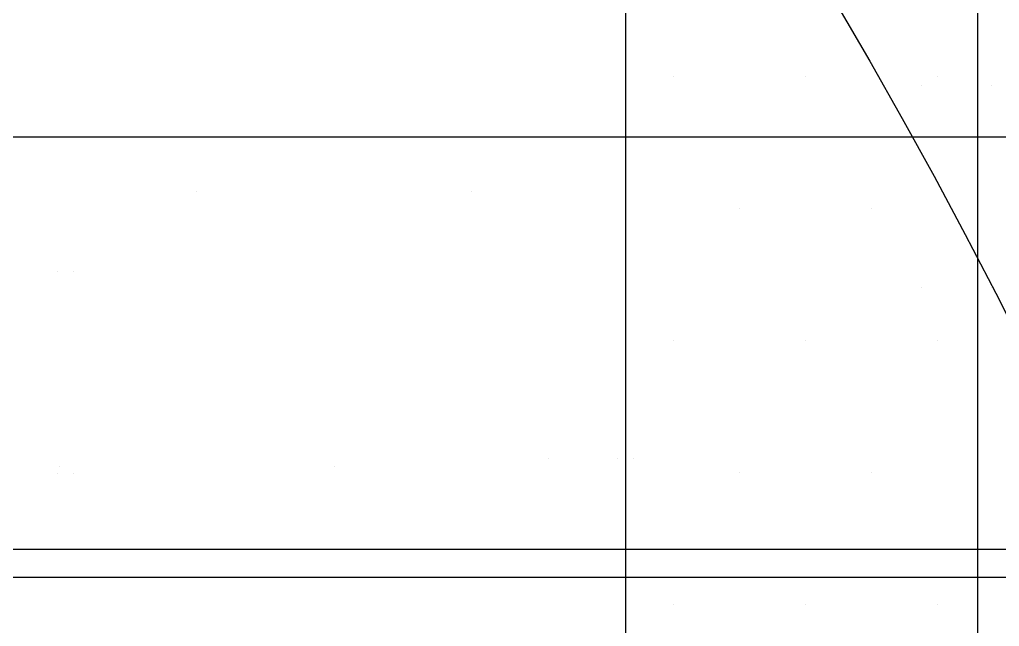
# Model space of a CAD drawing. Header units: inches. Extents: x -31 to 122, y -49 to 49.
# Drawn here: x 22.06 to 27.63, y 12.22 to 15.67 of the extents above; entities that cross this region are included whole.
import ezdxf
from ezdxf.enums import TextEntityAlignment as Align

# ---------------------------------------------------------------- set-up
doc = ezdxf.new("R2010")
doc.units = ezdxf.units.IN
doc.header["$MEASUREMENT"] = 0
for name, color, linetype in [('M-BLKA', 4, 'Continuous'), ('M-TRBX-AIRT', 4, 'Continuous'), ('M-TRBX-WTRT', 4, 'Continuous')]:
    doc.layers.add(name, color=color, linetype=linetype)
doc.styles.add('BRA-NRW1', font='romans.shx', dxfattribs={"width": 0.65, "height": 8})
doc.styles.add('BRA-NRW2', font='romans.shx', dxfattribs={"width": 0.6, "height": 7})

# ---------------------------------------------------------------- blocks, each defined once
blk = doc.blocks.new('HVIF12')
blk.add_line((11, 12.5), (37, 12.5))
blk = doc.blocks.new('HVRF37')
blk.add_circle((0, 0), 31)
blk = doc.blocks.new('HVRF31')
blk.add_circle((0, 0), 25)
blk = doc.blocks.new('hvtb19')
blk.add_line((8, 15), (58, 15))
at = {"color": 4}
blk.add_line((27.1889, 14.1472), (27.1889, 14.1472), dxfattribs=at)
blk = doc.blocks.new('hvtb22e')
at = {"color": 4}
for p, q in [((22.3709, 14.2338), (22.3709, 14.2338)), ((25.5528, 13.1731), (25.5528, 13.1731))]:
    blk.add_line(p, q, dxfattribs=at)
blk = doc.blocks.new('hvtb22c')
at = {"color": 4}
for p, q in [((27.5817, 15.2944), (27.5817, 15.2944)), ((22.2784, 14.2338), (22.2784, 14.2338)), ((25.4603, 13.1731), (25.4603, 13.1731))]:
    blk.add_line(p, q, dxfattribs=at)
blk = doc.blocks.new('hvtb22')
at = {"color": 4}
for p, q in [((27.1889, 15.2944), (27.1889, 15.2944)), ((25.0676, 13.1731), (25.0676, 13.1731))]:
    blk.add_line(p, q, dxfattribs=at)
blk = doc.blocks.new('hvtb19e')
blk.add_line((0, 15), (50, 15))
at = {"color": 4}
blk.add_line((22.3709, 13.0866), (22.3709, 13.0866), dxfattribs=at)
blk = doc.blocks.new('hvtb19c')
blk.add_line((8, 15), (58, 15))
at = {"color": 4}
for p, q in [((27.5817, 14.1472), (27.5817, 14.1472)), ((22.2784, 13.0866), (22.2784, 13.0866))]:
    blk.add_line(p, q, dxfattribs=at)
blk = doc.blocks.new('*X158')
at = {"color": 0}
for p, q in [((5085.15625, 2820.3125), (5085.15625, 2820.3125)), ((5086.71875, 2820.3125), (5086.71875, 2820.3125)), ((5084.375, 2818.75), (5084.375, 2818.75)), ((5085.9375, 2818.75), (5085.9375, 2818.75))]:
    blk.add_line(p, q, dxfattribs=at)
blk = doc.blocks.new('*X159')
at = {"color": 0}
for p, q in [((5045.25, 2955), (5045.25, 2955)), ((5046, 2955), (5046, 2955)), ((5046.75, 2955), (5046.75, 2955)), ((5045.625, 2954.25), (5045.625, 2954.25)), ((5046.375, 2954.25), (5046.375, 2954.25)), ((5045.25, 2953.5), (5045.25, 2953.5)), ((5046, 2953.5), (5046, 2953.5)), ((5046.75, 2953.5), (5046.75, 2953.5)), ((5045.625, 2952.75), (5045.625, 2952.75)), ((5046.375, 2952.75), (5046.375, 2952.75)), ((5045.25, 2952), (5045.25, 2952)), ((5046, 2952), (5046, 2952)), ((5046.75, 2952), (5046.75, 2952))]:
    blk.add_line(p, q, dxfattribs=at)
blk = doc.blocks.new('hvtbeav6n')
for p, q in [((25.5044, 18), (25.5044, 6)), ((27.5044, 18), (27.5044, -18))]:
    blk.add_line(p, q)
at = {"color": 8}
blk.add_blockref('*X158', (-5062.0886, -2805.6239), dxfattribs=at)
at = {"color": 4}
blk.add_blockref('*X159', (-5019.4708, -2939.654), dxfattribs=at)
blk = doc.blocks.new('*X163')
at = {"color": 0}
for p, q in [((5045.25, 2955), (5045.25, 2955)), ((5046, 2955), (5046, 2955)), ((5046.75, 2955), (5046.75, 2955)), ((5045.625, 2954.25), (5045.625, 2954.25)), ((5046.375, 2954.25), (5046.375, 2954.25)), ((5045.25, 2953.5), (5045.25, 2953.5)), ((5046, 2953.5), (5046, 2953.5)), ((5046.75, 2953.5), (5046.75, 2953.5)), ((5045.625, 2952.75), (5045.625, 2952.75)), ((5046.375, 2952.75), (5046.375, 2952.75)), ((5045.25, 2952), (5045.25, 2952)), ((5046, 2952), (5046, 2952)), ((5046.75, 2952), (5046.75, 2952))]:
    blk.add_line(p, q, dxfattribs=at)
blk = doc.blocks.new('*X162')
at = {"color": 0}
for p, q in [((5085.15625, 2820.3125), (5085.15625, 2820.3125)), ((5086.71875, 2820.3125), (5086.71875, 2820.3125)), ((5084.375, 2818.75), (5084.375, 2818.75)), ((5085.9375, 2818.75), (5085.9375, 2818.75))]:
    blk.add_line(p, q, dxfattribs=at)
blk = doc.blocks.new('hvtbeav6')
for p, q in [((25.5044, 18), (25.5044, 6)), ((27.5044, 18), (27.5044, -18))]:
    blk.add_line(p, q)
at = {"color": 8}
blk.add_blockref('*X162', (-5062.0886, -2805.6239), dxfattribs=at)
at = {"color": 4}
blk.add_blockref('*X163', (-5019.4708, -2939.654), dxfattribs=at)
blk = doc.blocks.new('*X194')
at = {"color": 0}
for p, q in [((5045.25, 2955), (5045.25, 2955)), ((5046, 2955), (5046, 2955)), ((5046.75, 2955), (5046.75, 2955)), ((5045.625, 2954.25), (5045.625, 2954.25)), ((5046.375, 2954.25), (5046.375, 2954.25)), ((5045.25, 2953.5), (5045.25, 2953.5)), ((5046, 2953.5), (5046, 2953.5)), ((5046.75, 2953.5), (5046.75, 2953.5)), ((5045.625, 2952.75), (5045.625, 2952.75)), ((5046.375, 2952.75), (5046.375, 2952.75)), ((5045.25, 2952), (5045.25, 2952)), ((5046, 2952), (5046, 2952)), ((5046.75, 2952), (5046.75, 2952))]:
    blk.add_line(p, q, dxfattribs=at)
blk = doc.blocks.new('*X193')
at = {"color": 0}
for p, q in [((5085.15625, 2820.3125), (5085.15625, 2820.3125)), ((5086.71875, 2820.3125), (5086.71875, 2820.3125)), ((5084.375, 2818.75), (5084.375, 2818.75)), ((5085.9375, 2818.75), (5085.9375, 2818.75))]:
    blk.add_line(p, q, dxfattribs=at)
blk = doc.blocks.new('hvtbsav6n')
for p, q in [((25.5044, 18), (25.5044, 6)), ((27.5044, 18), (27.5044, -18))]:
    blk.add_line(p, q)
at = {"color": 8}
blk.add_blockref('*X193', (-5062.0886, -2805.6239), dxfattribs=at)
at = {"color": 4}
blk.add_blockref('*X194', (-5019.4708, -2939.654), dxfattribs=at)
blk = doc.blocks.new('*X197')
at = {"color": 0}
for p, q in [((5085.15625, 2820.3125), (5085.15625, 2820.3125)), ((5086.71875, 2820.3125), (5086.71875, 2820.3125)), ((5084.375, 2818.75), (5084.375, 2818.75)), ((5085.9375, 2818.75), (5085.9375, 2818.75))]:
    blk.add_line(p, q, dxfattribs=at)
blk = doc.blocks.new('*X198')
at = {"color": 0}
for p, q in [((5045.25, 2955), (5045.25, 2955)), ((5046, 2955), (5046, 2955)), ((5046.75, 2955), (5046.75, 2955)), ((5045.625, 2954.25), (5045.625, 2954.25)), ((5046.375, 2954.25), (5046.375, 2954.25)), ((5045.25, 2953.5), (5045.25, 2953.5)), ((5046, 2953.5), (5046, 2953.5)), ((5046.75, 2953.5), (5046.75, 2953.5)), ((5045.625, 2952.75), (5045.625, 2952.75)), ((5046.375, 2952.75), (5046.375, 2952.75)), ((5045.25, 2952), (5045.25, 2952)), ((5046, 2952), (5046, 2952)), ((5046.75, 2952), (5046.75, 2952))]:
    blk.add_line(p, q, dxfattribs=at)
blk = doc.blocks.new('hvtbsav6')
for p, q in [((25.5044, 18), (25.5044, 6)), ((27.5044, 18), (27.5044, -18))]:
    blk.add_line(p, q)
at = {"color": 8}
blk.add_blockref('*X197', (-5062.0886, -2805.6239), dxfattribs=at)
at = {"color": 4}
blk.add_blockref('*X198', (-5019.4708, -2939.654), dxfattribs=at)
blk = doc.blocks.new('TB-VCV19')
blk.add_line((8, 15), (63, 15))
at = {"layer": 'M-BLKA', "style": 'BRA-NRW1', "width": 0.65}
for tag, p in [('BOXTYPE', (35.5, 0)), ('ATC', (27.1305, -33.5203))]:
    blk.add_attdef(tag, text='', height=8, dxfattribs=at).set_placement(p, align=Align.MIDDLE_CENTER)
at = {"layer": 'M-TRBX-AIRT', "style": 'BRA-NRW1', "width": 0.65}
blk.add_attdef('AIR', text='', height=8, dxfattribs=at).set_placement((27.1305, -21.155), align=Align.MIDDLE_CENTER)
at = {"layer": 'M-TRBX-WTRT', "style": 'BRA-NRW1', "width": 0.65}
blk.add_attdef('WATER', text='', height=8, dxfattribs=at).set_placement((27.1305, -21.155), align=Align.MIDDLE_CENTER)
blk = doc.blocks.new('TB-SV4')
blk.add_line((4.6896, 12.6586), (106.4396, 12.6586))
at = {"layer": 'M-BLKA', "style": 'BRA-NRW1', "width": 0.65}
for tag, p in [('BOXTYPE', (25.0489, 0)), ('HEAT', (58.0489, 0)), ('SOUND', (88.0489, 0)), ('ATC', (21.264, -29.3414))]:
    blk.add_attdef(tag, text='', height=8, dxfattribs=at).set_placement(p, align=Align.MIDDLE_CENTER)
at = {"layer": 'M-TRBX-AIRT', "style": 'BRA-NRW1', "width": 0.65}
blk.add_attdef('AIR', text='', height=8, dxfattribs=at).set_placement((21.264, -17.3414), align=Align.MIDDLE_CENTER)
at = {"layer": 'M-TRBX-WTRT', "style": 'BRA-NRW1', "width": 0.65}
blk.add_attdef('WATER', text='', height=8, dxfattribs=at).set_placement((21.264, -17.3414), align=Align.MIDDLE_CENTER)
blk = doc.blocks.new('TB-VVE19')
blk.add_line((0, 15), (50, 15))
at = {"layer": 'M-BLKA', "style": 'BRA-NRW1', "width": 0.65}
for tag, p in [('BOXTYPE', (25, 0)), ('ATC', (19.1305, -33.5646))]:
    blk.add_attdef(tag, text='', height=8, dxfattribs=at).set_placement(p, align=Align.MIDDLE_CENTER)
at = {"layer": 'M-TRBX-AIRT', "style": 'BRA-NRW1', "width": 0.65}
blk.add_attdef('AIR', text='', height=8, dxfattribs=at).set_placement((19.1305, -21.1882), align=Align.MIDDLE_CENTER)
at = {"layer": 'M-TRBX-WTRT', "style": 'BRA-NRW1', "width": 0.65}
blk.add_attdef('WATER', text='', height=8, dxfattribs=at).set_placement((19.1305, -21.1882), align=Align.MIDDLE_CENTER)
blk = doc.blocks.new('TB-VCVns19')
blk.add_line((8, 15), (32, 15))
at = {"layer": 'M-BLKA'}
for tag, height, style, width, p in [('BOXTYPE', 7, 'BRA-NRW2', 0.6, (18.0472, 0)), ('ATC', 8, 'BRA-NRW1', 0.65, (27.1305, -33.5203))]:
    blk.add_attdef(tag, text='', height=height, dxfattribs=dict(at, style=style, width=width)).set_placement(p, align=Align.MIDDLE_CENTER)
at = {"layer": 'M-TRBX-AIRT', "style": 'BRA-NRW1', "width": 0.65}
blk.add_attdef('AIR', text='', height=8, dxfattribs=at).set_placement((27.1305, -21.155), align=Align.MIDDLE_CENTER)
at = {"layer": 'M-TRBX-WTRT', "style": 'BRA-NRW1', "width": 0.65}
blk.add_attdef('WATER', text='', height=8, dxfattribs=at).set_placement((27.1305, -21.155), align=Align.MIDDLE_CENTER)
blk = doc.blocks.new('TB-VVR19')
blk.add_line((0, 15), (50, 15))
at = {"layer": 'M-BLKA', "style": 'BRA-NRW1', "width": 0.65}
for tag, p in [('BOXTYPE', (25, 0)), ('ATC', (19.1305, -33.5646))]:
    blk.add_attdef(tag, text='', height=8, dxfattribs=at).set_placement(p, align=Align.MIDDLE_CENTER)
at = {"layer": 'M-TRBX-AIRT', "style": 'BRA-NRW1', "width": 0.65}
blk.add_attdef('AIR', text='', height=8, dxfattribs=at).set_placement((19.1305, -21.1882), align=Align.MIDDLE_CENTER)
at = {"layer": 'M-TRBX-WTRT', "style": 'BRA-NRW1', "width": 0.65}
blk.add_attdef('WATER', text='', height=8, dxfattribs=at).set_placement((19.1305, -21.1882), align=Align.MIDDLE_CENTER)

msp = doc.modelspace()

# ---------------------------------------------------------------- block references
for name in ['HVRF37', 'HVRF31', 'hvtbeav6n', 'hvtbeav6', 'hvtbsav6n', 'hvtbsav6', 'hvtb22e', 'hvtb22c', 'hvtb22', 'TB-VVE19', 'TB-VVR19', 'hvtb19', 'hvtb19e', 'hvtb19c', 'TB-VCV19', 'TB-VCVns19', 'TB-SV4', 'HVIF12']:
    msp.add_blockref(name, (0, 0))

doc.saveas('drawing.dxf')
